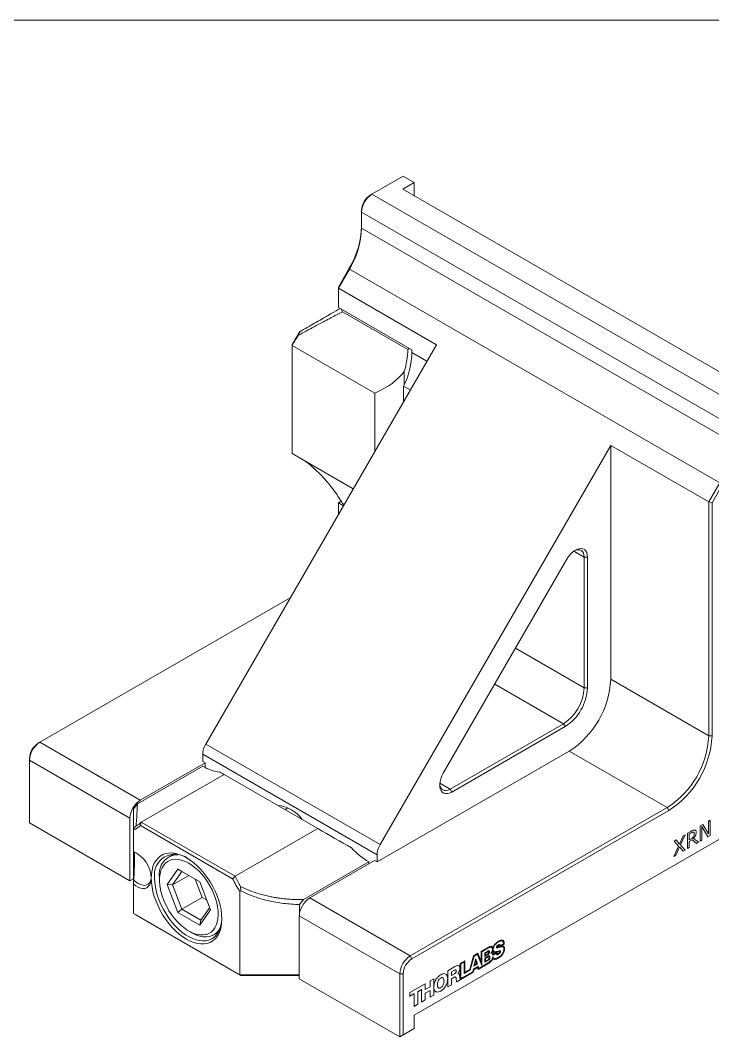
# Model space of a CAD drawing. Header units: millimetres. Extents: x 2 to 278, y 1 to 215.
# Drawn here: x 127.1 to 177, y 141.3 to 214.6 of the extents above; entities that cross this region are included whole.
import ezdxf

# ---------------------------------------------------------------- set-up
doc = ezdxf.new("R2010")
doc.units = ezdxf.units.MM

msp = doc.modelspace()

# ---------------------------------------------------------------- linework, layer by layer
at = {"color": 7, "linetype": 'Continuous', "lineweight": 18}
for p, q in [((1.579, 214.645), (277.989, 214.645)), ((154.727, 203.409), (152.482, 202.113)), ((155.518, 202.952), (154.727, 203.409)), ((155.518, 202.952), (154.695, 202.477)), ((154.695, 202.477), (179.151, 188.359)), ((155.518, 202.002), (155.518, 202.952)), ((152.482, 202.113), (152.362, 202.044)), ((152.482, 202.113), (179.183, 186.699)), ((151.733, 200.817), (151.733, 200.955)), ((178.435, 185.402), (151.733, 200.817)), ((151.733, 200.817), (151.733, 199.656)), ((178.435, 184.242), (151.733, 199.656)), ((150.057, 195.402), (150.822, 196.726)), ((150.857, 196.706), (150.057, 195.321)), ((150.822, 196.726), (150.857, 196.706)), ((177.558, 181.291), (150.857, 196.706)), ((150.057, 195.402), (150.057, 195.321)), ((157.122, 191.242), (150.057, 195.321)), ((150.057, 195.321), (150.057, 193.938)), ((150.057, 193.938), (155.36, 190.876)), ((150.266, 193.817), (150.357, 193.627)), ((150.357, 193.627), (155.061, 190.911)), ((147.273, 192.179), (147.159, 191.912)), ((147.248, 192.165), (147.273, 192.179)), ((140.493, 162.441), (157.122, 191.242)), ((146.715, 191.27), (146.715, 191.201)), ((152.678, 187.759), (146.715, 191.201)), ((146.715, 191.201), (146.715, 183.389)), ((155.181, 190.98), (155.061, 190.911)), ((155.36, 190.686), (155.36, 190.876)), ((154.81, 189.322), (154.81, 188.37)), ((152.678, 183.547), (152.678, 187.759)), ((155.243, 187.989), (154.762, 188.267)), ((154.762, 187.155), (154.762, 188.267)), ((146.715, 183.389), (151.119, 180.846)), ((153.065, 155.183), (169.694, 183.985)), ((169.694, 183.985), (176.758, 179.906)), ((169.694, 183.985), (169.694, 167.116)), ((176.758, 179.906), (177.558, 181.291)), ((177.762, 181.173), (176.998, 179.849)), ((150.262, 179.953), (150.057, 179.835)), ((150.057, 179.835), (150.057, 179.006)), ((150.416, 179.628), (150.057, 179.835)), ((150.357, 179.8), (150.476, 179.731)), ((176.998, 179.849), (176.758, 179.906)), ((176.758, 163.038), (176.758, 179.906)), ((176.998, 179.849), (176.998, 163.038)), ((157.622, 160.337), (166.536, 175.777)), ((168.018, 175.923), (167.778, 175.923)), ((167.778, 166.494), (167.778, 175.923)), ((168.018, 175.923), (168.018, 166.494)), ((146.584, 172.99), (128.534, 162.571)), ((167.778, 166.494), (168.018, 166.494)), ((169.694, 167.116), (176.758, 163.038)), ((158.116, 159.188), (166.281, 163.902)), ((166.401, 163.694), (158.235, 158.98)), ((166.281, 163.902), (166.401, 163.694)), ((176.998, 163.038), (176.758, 163.038)), ((128.415, 162.501), (128.534, 162.571)), ((128.534, 162.571), (135.778, 158.389)), ((140.493, 162.441), (153.065, 155.183)), ((127.786, 161.413), (127.786, 161.274)), ((152.846, 154.445), (140.274, 161.703)), ((140.274, 161.703), (140.274, 161.191)), ((166.701, 161.931), (152.846, 153.933)), ((173.765, 157.853), (166.701, 161.931)), ((135.03, 157.093), (127.786, 161.274)), ((127.786, 161.274), (127.786, 156.746)), ((135.569, 158.13), (140.274, 160.845)), ((135.778, 158.389), (140.453, 161.087)), ((140.453, 161.087), (140.274, 161.191)), ((140.453, 161.087), (140.453, 160.748)), ((141.812, 160.248), (135.849, 156.806)), ((148.578, 156.342), (141.812, 160.248)), ((158.116, 159.188), (158.235, 158.98)), ((135.281, 157.773), (135.569, 158.13)), ((146.426, 157.831), (146.213, 157.708)), ((146.374, 157.856), (146.37, 157.799)), ((155.236, 147.156), (173.765, 157.853)), ((173.885, 157.646), (155.355, 146.949)), ((173.885, 157.646), (173.765, 157.853)), ((135.03, 157.093), (135.03, 152.564)), ((155.518, 142.877), (179.974, 156.995)), ((179.854, 156.926), (155.518, 142.877)), ((176.74, 156.874), (176.861, 156.944)), ((176.86, 156.944), (176.86, 155.839)), ((176.861, 156.944), (176.861, 155.838)), ((127.786, 156.746), (135.03, 152.564)), ((135.281, 156.321), (135.455, 156.521)), ((135.281, 156.242), (135.281, 156.321)), ((135.281, 156.242), (135.281, 154.689)), ((135.789, 156.564), (135.849, 156.806)), ((142.435, 152.727), (135.789, 156.564)), ((135.849, 156.806), (142.615, 152.9)), ((142.615, 152.9), (148.578, 156.342)), ((175.237, 156.006), (175.501, 156.159)), ((176.146, 156.531), (176.343, 156.645)), ((176.146, 155.425), (176.146, 156.531)), ((176.266, 156.485), (176.266, 155.496)), ((176.266, 156.485), (176.267, 156.485)), ((176.267, 156.485), (176.267, 155.495)), ((176.703, 155.747), (176.267, 156.485)), ((176.342, 156.644), (176.739, 155.972)), ((176.343, 156.645), (176.74, 155.971)), ((176.74, 155.971), (176.74, 156.874)), ((174.267, 155.446), (174.412, 155.53)), ((174.582, 155.075), (174.267, 155.446)), ((174.411, 155.53), (174.658, 155.224)), ((174.412, 155.53), (174.659, 155.223)), ((174.659, 155.223), (174.908, 155.816)), ((175.053, 155.9), (174.729, 155.168)), ((175.055, 155.901), (174.73, 155.167)), ((174.908, 155.816), (175.055, 155.901)), ((175.237, 154.9), (175.237, 156.006)), ((175.505, 156.037), (175.357, 155.951)), ((175.357, 155.951), (175.357, 155.531)), ((175.357, 155.951), (175.358, 155.95)), ((175.357, 155.531), (175.358, 155.53)), ((175.557, 155.52), (175.357, 155.405)), ((175.506, 156.036), (175.358, 155.95)), ((175.358, 155.95), (175.358, 155.53)), ((175.358, 155.53), (175.485, 155.604)), ((175.558, 155.52), (175.358, 155.404)), ((175.505, 156.037), (175.506, 156.036)), ((175.557, 155.52), (175.558, 155.52)), ((175.879, 155.271), (175.558, 155.52)), ((175.688, 156.067), (175.659, 156.086)), ((175.659, 156.086), (175.66, 156.086)), ((175.689, 156.067), (175.66, 156.086)), ((175.662, 155.626), (176.023, 155.356)), ((175.662, 155.626), (175.664, 155.625)), ((175.664, 155.625), (176.025, 155.355)), ((175.854, 156.061), (175.855, 156.06)), ((176.266, 155.496), (176.146, 155.427)), ((176.267, 155.495), (176.146, 155.425)), ((176.266, 155.496), (176.267, 155.495)), ((176.86, 155.839), (176.702, 155.748)), ((176.861, 155.838), (176.703, 155.747)), ((176.739, 155.972), (176.74, 155.971)), ((176.86, 155.839), (176.861, 155.838)), ((174.254, 154.333), (174.582, 155.075)), ((174.652, 155.019), (174.4, 154.419)), ((174.653, 155.019), (174.401, 154.418)), ((174.652, 155.019), (174.653, 155.019)), ((174.909, 154.711), (174.653, 155.019)), ((174.658, 155.224), (174.659, 155.223)), ((174.729, 155.168), (175.053, 154.796)), ((174.729, 155.168), (174.73, 155.167)), ((174.73, 155.167), (175.055, 154.795)), ((175.053, 154.796), (174.908, 154.712)), ((175.055, 154.795), (174.909, 154.711)), ((175.053, 154.796), (175.055, 154.795)), ((175.357, 154.971), (175.237, 154.902)), ((175.358, 154.97), (175.237, 154.9)), ((175.357, 155.405), (175.357, 154.971)), ((175.357, 155.405), (175.358, 155.404)), ((175.357, 154.971), (175.358, 154.97)), ((175.358, 155.404), (175.358, 154.97)), ((176.023, 155.356), (175.878, 155.272)), ((176.025, 155.355), (175.879, 155.271)), ((176.023, 155.356), (176.025, 155.355)), ((135.281, 154.677), (135.281, 154.689)), ((135.311, 154.634), (135.281, 154.677)), ((138.16, 154.499), (137.834, 154.31)), ((152.666, 154.037), (147.992, 151.338)), ((152.846, 153.933), (152.666, 154.037)), ((152.846, 153.933), (152.846, 154.445)), ((174.401, 154.418), (174.254, 154.333)), ((174.4, 154.419), (174.255, 154.335)), ((174.4, 154.419), (174.401, 154.418)), ((137.709, 152.3), (138.493, 153.416)), ((138.776, 153.252), (138.096, 152.284)), ((138.493, 153.416), (140.061, 152.51)), ((138.493, 153.416), (138.776, 153.252)), ((140.061, 152.51), (138.776, 153.252)), ((147.543, 151.217), (152.247, 153.933)), ((152.247, 153.795), (152.247, 153.933)), ((135.281, 152.709), (135.03, 152.564)), ((135.281, 152.426), (135.311, 152.63)), ((137.161, 152.824), (137.161, 152.616)), ((139.275, 152.964), (138.096, 152.284)), ((139.735, 152.699), (140.247, 151.379)), ((140.061, 152.51), (140.845, 150.489)), ((142.435, 152.727), (142.615, 152.9)), ((135.281, 152.333), (135.281, 152.426)), ((135.281, 152.333), (135.281, 150.22)), ((138.493, 150.279), (137.709, 152.3)), ((137.709, 152.3), (138.096, 152.284)), ((138.096, 152.284), (138.776, 150.53)), ((143.036, 151.844), (142.944, 151.818)), ((142.944, 145.797), (142.944, 151.818)), ((143.036, 151.844), (143.009, 152.16)), ((140.247, 151.379), (138.776, 150.53)), ((140.247, 151.379), (140.573, 151.19)), ((147.543, 151.217), (147.254, 150.861)), ((147.992, 151.338), (155.236, 147.156)), ((138.776, 150.53), (138.493, 150.279)), ((138.776, 150.53), (140.137, 149.745)), ((140.845, 150.489), (140.061, 149.374)), ((140.137, 149.745), (140.78, 150.659)), ((147.254, 150.861), (147.254, 150.196)), ((135.281, 150.22), (142.944, 145.797)), ((135.45, 150.123), (135.281, 150.22)), ((143.014, 145.756), (135.45, 150.123)), ((140.061, 149.374), (138.493, 150.279)), ((140.137, 149.745), (140.061, 149.374)), ((154.487, 145.86), (147.243, 150.042)), ((147.243, 145.514), (147.243, 150.042)), ((139.277, 148.951), (139.456, 148.847)), ((141.08, 148.686), (141.407, 148.875)), ((161.596, 148.166), (161.597, 148.165)), ((160.809, 147.746), (160.359, 147.487)), ((160.359, 147.487), (160.359, 146.755)), ((160.406, 147.457), (160.836, 147.705)), ((160.406, 146.47), (160.406, 147.457)), ((160.406, 147.457), (160.407, 147.456)), ((160.407, 147.456), (160.837, 147.705)), ((160.407, 146.467), (160.407, 147.456)), ((160.625, 147.382), (160.839, 147.505)), ((160.625, 147.125), (160.625, 147.382)), ((160.82, 147.439), (160.671, 147.354)), ((160.821, 147.439), (160.672, 147.353)), ((160.82, 147.439), (160.821, 147.439)), ((160.836, 147.705), (160.837, 147.705)), ((160.95, 147.442), (160.951, 147.441)), ((161.138, 147.405), (161.139, 147.405)), ((161.165, 147.392), (161.139, 147.405)), ((161.195, 147.533), (161.196, 147.533)), ((161.203, 147.763), (161.204, 147.762)), ((161.221, 147.628), (161.222, 147.628)), ((161.469, 147.416), (161.237, 147.282)), ((161.422, 147.405), (161.424, 147.405)), ((161.467, 147.417), (161.469, 147.416)), ((161.474, 147.418), (161.475, 147.418)), ((161.512, 147.812), (161.514, 147.811)), ((161.595, 147.882), (161.596, 147.881)), ((161.668, 147.891), (161.673, 147.873)), ((161.725, 147.9), (161.726, 147.899)), ((161.965, 148.037), (161.726, 147.899)), ((161.727, 147.799), (161.728, 147.798)), ((161.735, 147.848), (162.016, 148.011)), ((161.735, 147.848), (161.736, 147.847)), ((161.736, 147.847), (162.017, 148.01)), ((161.754, 147.477), (161.755, 147.476)), ((162.016, 148.011), (162.017, 148.01)), ((162.042, 147.652), (162.043, 147.652)), ((155.355, 146.949), (155.236, 147.156)), ((159.183, 146.808), (158.838, 146.609)), ((158.89, 146.582), (159.13, 146.72)), ((158.891, 146.581), (159.131, 146.72)), ((159.13, 146.72), (159.131, 146.72)), ((159.131, 146.72), (159.131, 145.899)), ((159.182, 145.972), (159.182, 146.808)), ((159.183, 145.971), (159.183, 146.808)), ((159.81, 147.17), (159.536, 146.175)), ((159.57, 146.154), (159.838, 147.129)), ((159.572, 146.153), (159.839, 147.128)), ((160.124, 147.351), (159.81, 147.17)), ((159.944, 146.909), (159.824, 146.416)), ((159.838, 147.129), (160.081, 147.27)), ((159.838, 147.129), (159.839, 147.128)), ((159.839, 147.128), (160.082, 147.269)), ((159.959, 146.808), (159.887, 146.51)), ((159.96, 146.807), (159.888, 146.509)), ((159.944, 146.909), (159.981, 146.931)), ((159.959, 146.808), (159.96, 146.807)), ((160.03, 146.591), (159.96, 146.807)), ((159.98, 146.931), (160.096, 146.574)), ((159.981, 146.931), (160.097, 146.574)), ((160.081, 147.27), (160.082, 147.269)), ((160.082, 147.269), (160.407, 146.467)), ((160.359, 146.755), (160.124, 147.351)), ((160.358, 146.756), (160.124, 147.351)), ((160.849, 146.649), (160.177, 146.261)), ((160.358, 146.756), (160.359, 146.755)), ((160.837, 147.249), (160.625, 147.127)), ((160.839, 147.248), (160.625, 147.125)), ((160.625, 147.003), (160.862, 147.139)), ((160.625, 147.003), (160.625, 146.706)), ((160.861, 146.844), (160.625, 146.708)), ((160.862, 146.843), (160.625, 146.706)), ((160.847, 147.077), (160.67, 146.974)), ((160.67, 146.974), (160.67, 146.784)), ((160.67, 146.974), (160.671, 146.974)), ((160.67, 146.784), (160.671, 146.783)), ((160.671, 147.354), (160.671, 147.205)), ((160.671, 147.354), (160.672, 147.353)), ((160.671, 147.205), (160.672, 147.205)), ((160.849, 147.076), (160.671, 146.974)), ((160.671, 146.974), (160.671, 146.783)), ((160.671, 146.783), (160.849, 146.886)), ((160.672, 147.353), (160.672, 147.205)), ((160.672, 147.205), (160.821, 147.291)), ((160.837, 147.249), (160.839, 147.248)), ((160.847, 147.077), (160.849, 147.076)), ((160.861, 146.844), (160.862, 146.843)), ((160.986, 147.063), (160.987, 147.062)), ((161.201, 146.985), (161.202, 146.984)), ((161.204, 147.216), (161.433, 147.348)), ((161.206, 147.215), (161.435, 147.347)), ((161.236, 147.283), (161.237, 147.282)), ((161.433, 147.348), (161.435, 147.347)), ((161.607, 147.284), (161.609, 147.283)), ((161.612, 147.003), (161.613, 147.002)), ((157.943, 146.092), (158.464, 146.393)), ((157.943, 144.917), (157.943, 146.092)), ((158.42, 146.125), (158.208, 146.003)), ((158.208, 146.003), (158.208, 145.738)), ((158.208, 146.003), (158.209, 146.002)), ((158.421, 146.124), (158.209, 146.002)), ((158.209, 146.002), (158.209, 145.737)), ((158.42, 146.125), (158.421, 146.124)), ((159.775, 145.976), (158.589, 145.291)), ((159.776, 145.975), (158.59, 145.29)), ((158.821, 146.269), (158.822, 146.269)), ((158.838, 146.609), (158.837, 145.488)), ((158.89, 145.521), (158.89, 146.582)), ((158.89, 146.582), (158.891, 146.581)), ((158.891, 145.521), (158.891, 146.581)), ((159.741, 146.011), (158.891, 145.521)), ((159.131, 145.9), (159.57, 146.154)), ((159.131, 145.899), (159.572, 146.153)), ((159.182, 145.972), (159.183, 145.971)), ((159.536, 146.175), (159.183, 145.971)), ((159.57, 146.154), (159.572, 146.153)), ((159.811, 146.23), (159.741, 146.011)), ((159.775, 145.976), (159.835, 146.184)), ((159.775, 145.976), (159.776, 145.975)), ((159.776, 145.975), (159.837, 146.183)), ((160.108, 146.402), (159.811, 146.23)), ((160.097, 146.574), (159.824, 146.416)), ((160.096, 146.574), (159.824, 146.417)), ((159.835, 146.184), (160.082, 146.326)), ((159.835, 146.184), (159.837, 146.183)), ((159.837, 146.183), (160.083, 146.326)), ((159.887, 146.51), (159.888, 146.509)), ((159.888, 146.509), (160.03, 146.591)), ((160.082, 146.326), (160.083, 146.326)), ((160.083, 146.326), (160.141, 146.186)), ((160.096, 146.574), (160.097, 146.574)), ((160.175, 146.262), (160.107, 146.402)), ((160.177, 146.261), (160.108, 146.402)), ((160.141, 146.186), (160.901, 146.625)), ((160.141, 146.187), (160.9, 146.625)), ((160.175, 146.262), (160.177, 146.261)), ((160.9, 146.625), (160.901, 146.625)), ((142.944, 145.797), (147.243, 145.797)), ((143.014, 145.756), (142.944, 145.797)), ((147.243, 145.756), (143.014, 145.756)), ((147.243, 145.514), (154.487, 141.332)), ((154.727, 145.86), (154.487, 145.86)), ((154.487, 141.332), (154.487, 145.86)), ((154.727, 145.86), (154.727, 141.47)), ((156.67, 145.357), (156.936, 145.511)), ((156.67, 144.929), (156.67, 145.357)), ((156.935, 145.51), (156.935, 144.336)), ((156.936, 145.511), (156.936, 144.335)), ((157.437, 145.564), (157.438, 145.563)), ((157.941, 145.504), (157.942, 145.504)), ((158.208, 145.738), (158.209, 145.737)), ((158.41, 145.616), (158.208, 145.499)), ((158.208, 145.499), (158.208, 145.071)), ((158.208, 145.499), (158.209, 145.499)), ((158.209, 145.737), (158.433, 145.866)), ((158.411, 145.615), (158.209, 145.499)), ((158.209, 145.499), (158.209, 145.071)), ((158.41, 145.616), (158.411, 145.615)), ((158.661, 145.882), (158.661, 145.879)), ((158.661, 145.882), (158.662, 145.882)), ((158.661, 145.879), (158.662, 145.878)), ((158.662, 145.882), (158.662, 145.878)), ((158.809, 145.683), (158.811, 145.683)), ((158.836, 145.489), (158.837, 145.488)), ((158.89, 145.521), (158.891, 145.521)), ((155.206, 144.512), (156.319, 145.155)), ((155.206, 144.249), (155.206, 144.512)), ((156.052, 144.738), (155.776, 144.579)), ((155.776, 144.579), (155.776, 143.667)), ((155.776, 144.579), (155.777, 144.578)), ((156.053, 144.738), (155.777, 144.578)), ((155.777, 144.578), (155.777, 143.666)), ((156.052, 144.738), (156.053, 144.738)), ((156.053, 143.826), (156.053, 144.738)), ((156.318, 145.154), (156.318, 144.727)), ((156.318, 144.727), (156.319, 144.727)), ((156.669, 144.666), (156.318, 144.464)), ((156.318, 144.464), (156.318, 143.98)), ((156.318, 144.464), (156.319, 144.463)), ((156.319, 145.155), (156.319, 144.727)), ((156.319, 144.727), (156.67, 144.929)), ((156.67, 144.666), (156.319, 144.463)), ((156.319, 144.463), (156.319, 143.979)), ((156.669, 144.666), (156.67, 144.666)), ((156.67, 144.182), (156.67, 144.666)), ((157.2, 145.078), (157.201, 145.077)), ((157.439, 144.627), (157.44, 144.626)), ((158.209, 145.071), (157.943, 144.917)), ((158.208, 145.071), (157.943, 144.918)), ((158.208, 145.071), (158.209, 145.071)), ((155.511, 144.425), (155.206, 144.249)), ((155.509, 144.425), (155.206, 144.25)), ((155.509, 144.425), (155.511, 144.425)), ((155.511, 143.513), (155.511, 144.425)), ((156.318, 143.98), (156.053, 143.827)), ((156.319, 143.979), (156.053, 143.826)), ((156.318, 143.98), (156.319, 143.979)), ((156.935, 144.336), (156.67, 144.183)), ((156.936, 144.335), (156.67, 144.182)), ((156.935, 144.336), (156.936, 144.335)), ((155.776, 143.667), (155.511, 143.514)), ((155.777, 143.666), (155.511, 143.513)), ((155.776, 143.667), (155.777, 143.666)), ((155.518, 141.927), (155.518, 142.877)), ((155.398, 141.858), (154.487, 141.332)), ((154.727, 141.47), (155.518, 141.927)), ((155.518, 141.927), (155.398, 141.858)), ((154.727, 141.47), (154.487, 141.332))]:
    msp.add_line(p, q, dxfattribs=at)
at = {"color": 8, "linetype": 'Continuous', "lineweight": 18}
for p, q in [((156.44, 190.063), (155.36, 190.686)), ((167.778, 175.923), (167.037, 176.351)), ((167.778, 166.494), (162.827, 169.352)), ((166.281, 163.902), (161.33, 166.76)), ((158.116, 159.188), (157.375, 159.615))]:
    msp.add_line(p, q, dxfattribs=at)
at = {"color": 7, "linetype": 'Continuous', "lineweight": 18, "flags": 128}
for points in [[(166.536, 175.777), (166.656, 175.963), (166.793, 176.131), (166.942, 176.276), (167.097, 176.393), (167.254, 176.478), (167.408, 176.528), (167.553, 176.543), (167.685, 176.521), (167.799, 176.462), (167.892, 176.37), (167.961, 176.246), (168.003, 176.096), (168.018, 175.923)], [(167.778, 175.923), (167.764, 176.084), (167.721, 176.221), (167.652, 176.331), (167.559, 176.408), (167.446, 176.45), (167.316, 176.455), (167.176, 176.423), (167.087, 176.386)], [(158.235, 158.98), (158.079, 158.906), (157.928, 158.868), (157.786, 158.865), (157.66, 158.9), (157.552, 158.97), (157.467, 159.073), (157.407, 159.206), (157.374, 159.364), (157.369, 159.543), (157.393, 159.736), (157.444, 159.937), (157.521, 160.14), (157.622, 160.337)], [(157.369, 159.554), (157.382, 159.459), (157.424, 159.322), (157.493, 159.212), (157.586, 159.135), (157.7, 159.093), (157.829, 159.088), (157.97, 159.12), (158.116, 159.188)], [(135.582, 154.545), (135.467, 154.595), (135.311, 154.634)], [(136.568, 152.768), (136.582, 153.067), (136.623, 153.347), (136.692, 153.604), (136.788, 153.836), (136.909, 154.04), (137.054, 154.215), (137.221, 154.357), (137.41, 154.466), (137.617, 154.54), (137.84, 154.578), (138.077, 154.581), (138.326, 154.548), (138.583, 154.479), (138.846, 154.375), (139.112, 154.237), (139.378, 154.068), (139.641, 153.868), (139.898, 153.64), (140.147, 153.386), (140.384, 153.109), (140.608, 152.813), (140.815, 152.5), (141.003, 152.174), (141.171, 151.838), (141.316, 151.496), (141.437, 151.153), (141.532, 150.81), (141.601, 150.473), (141.643, 150.146), (141.657, 149.83)], [(139.277, 153.838), (139.518, 153.683), (139.756, 153.498), (139.988, 153.286), (140.211, 153.048), (140.421, 152.79), (140.617, 152.513), (140.795, 152.222), (140.953, 151.919), (141.089, 151.61), (141.202, 151.298), (141.29, 150.988), (141.351, 150.683), (141.386, 150.387), (141.392, 150.104), (141.372, 149.838), (141.324, 149.592), (141.249, 149.37), (141.149, 149.174), (141.024, 149.007), (140.876, 148.871), (140.708, 148.768), (140.521, 148.7), (140.318, 148.666), (140.101, 148.668), (139.873, 148.706), (139.638, 148.778), (139.398, 148.885), (139.156, 149.025), (138.916, 149.195), (138.681, 149.394), (138.453, 149.619), (138.237, 149.867), (138.033, 150.136), (137.846, 150.42), (137.678, 150.718), (137.53, 151.024), (137.406, 151.335), (137.305, 151.646), (137.231, 151.955), (137.183, 152.256), (137.162, 152.546), (137.169, 152.821), (137.203, 153.077), (137.265, 153.312), (137.352, 153.521), (137.465, 153.703), (137.601, 153.854), (137.76, 153.974), (137.938, 154.06), (138.133, 154.111), (138.344, 154.126), (138.566, 154.107), (138.798, 154.051), (139.036, 153.962), (139.277, 153.838)], [(136.568, 152.768), (136.554, 152.579), (136.512, 152.411), (136.444, 152.269), (136.351, 152.156), (136.236, 152.076), (136.101, 152.031), (135.952, 152.021), (135.79, 152.048), (135.621, 152.11), (135.45, 152.206), (135.281, 152.333)], [(135.311, 152.63), (135.467, 152.489), (135.63, 152.377), (135.792, 152.297), (135.95, 152.253), (136.098, 152.246), (136.232, 152.275), (136.348, 152.341), (136.442, 152.44), (136.511, 152.57), (136.554, 152.727), (136.566, 152.84)], [(141.657, 149.83), (141.643, 149.531), (141.601, 149.252), (141.532, 148.994), (141.437, 148.762), (141.316, 148.558), (141.171, 148.384), (141.003, 148.242), (140.815, 148.133), (140.608, 148.059), (140.384, 148.02), (140.147, 148.018), (139.898, 148.051), (139.641, 148.12), (139.378, 148.224), (139.112, 148.361), (138.846, 148.531), (138.583, 148.731), (138.326, 148.959), (138.077, 149.213), (137.84, 149.489), (137.617, 149.786), (137.41, 150.099), (137.221, 150.425), (137.054, 150.761), (136.909, 151.102), (136.788, 151.446), (136.692, 151.788), (136.623, 152.125), (136.582, 152.453), (136.568, 152.768)], [(136.807, 152.768), (136.821, 152.463), (136.862, 152.145), (136.93, 151.818), (137.024, 151.486), (137.143, 151.153), (137.286, 150.822), (137.45, 150.498), (137.635, 150.183), (137.838, 149.882), (138.057, 149.597), (138.289, 149.333), (138.532, 149.092), (138.783, 148.876), (139.038, 148.689), (139.296, 148.532), (139.554, 148.407), (139.807, 148.316), (140.054, 148.26), (140.292, 148.238), (140.518, 148.252), (140.729, 148.302), (140.923, 148.386), (141.099, 148.504), (141.252, 148.654), (141.383, 148.835), (141.49, 149.045), (141.571, 149.281), (141.626, 149.541), (141.653, 149.822), (141.656, 149.901)], [(141.543, 149.188), (141.445, 149.025), (141.307, 148.86), (141.146, 148.728), (140.965, 148.629), (140.765, 148.565), (140.549, 148.536), (140.321, 148.543), (140.081, 148.587), (139.835, 148.665), (139.583, 148.778), (139.456, 148.847)]]:
    msp.add_lwpolyline(points, dxfattribs=at)
at = {"color": 7, "linetype": 'Continuous', "lineweight": 18}
for centre, radius, start, end in [((153.358, 200.743), 1.626, 122.60548, 177.39452), ((153.098, 200.893), 1.366, 122.60548, 177.39452), ((145.385, 200.011), 6.352, 328.85627, 358.0435), ((145.629, 199.865), 6.108, 328.85627, 358.0435), ((139.96, 195.897), 8.188, 325.59715, 332.88878), ((140.263, 195.721), 7.878, 324.98976, 331.09157), ((149.556, 190.838), 5.806, 333.70749, 358.49756), ((149.479, 190.98), 5.582, 342.72282, 359.28913), ((164.541, 166.635), 3.24, 302.48735, 357.51265), ((164.508, 166.654), 3.513, 302.60548, 357.39452), ((163.195, 167.412), 6.506, 302.60548, 357.39452), ((170.259, 163.333), 6.506, 302.60548, 357.39452), ((170.239, 163.345), 6.766, 302.60548, 357.39452), ((129.411, 161.2), 1.626, 122.60548, 177.39452), ((129.151, 161.351), 1.366, 122.60548, 177.39452), ((141.8, 161.651), 1.527, 148.85627, 178.0435), ((141.893, 163.512), 3.12, 238.7306, 263.20013), ((136.655, 157.019), 1.626, 122.60548, 177.39452), ((145.471, 155.621), 2.402, 35.06373, 84.94165), ((134.699, 157.727), 1.594, 291.39791, 313.15244), ((134.757, 157.902), 1.548, 296.82257, 314.90636), ((155.097, 158.732), 5.581, 222.72316, 239.29155), ((154.372, 154.393), 1.527, 148.85627, 178.0435), ((134.401, 152.708), 2.168, 1.59268, 66.05889), ((138.282, 153.004), 1.493, 53.34435, 189.07057), ((138.534, 153.067), 1.394, 91.43643, 190.03546), ((149.82, 156.265), 8.188, 205.59717, 212.88876), ((149.755, 156.228), 7.878, 204.98981, 211.09154), ((148.868, 149.968), 1.626, 122.60548, 177.39452), ((156.112, 145.786), 1.626, 122.60548, 177.39452), ((156.092, 145.798), 1.366, 122.60548, 177.39452)]:
    msp.add_arc(centre, radius, start, end, dxfattribs=at)
for centre, major_axis, ratio, start_param, end_param in [((148.847, 190.766), (6.466, 0), 0.577382, 5.346663, 5.886178), ((137.292, 162.858), (4.572, -2.64), 0.00007, 5.894835, 6.131939), ((149.266, 155.945), (4.572, -2.64), 0.00007, 4.561305, 5.10082)]:
    msp.add_ellipse(centre, major_axis=major_axis, ratio=ratio, start_param=start_param, end_param=end_param, dxfattribs=at)
for points, knots in [([(150.357, 193.627), (150.294, 193.594), (150.169, 193.529), (149.97, 193.424), (149.765, 193.316), (149.553, 193.204), (149.335, 193.088), (149.112, 192.969), (148.781, 192.792), (148.333, 192.551), (147.758, 192.24), (147.356, 192.02), (147.159, 191.912)], [0, 0, 0, 0, 0.0757651, 0.1514081, 0.2271119, 0.3001087, 0.3731639, 0.4467662, 0.5178848, 0.6847873, 0.8456171, 1, 1, 1, 1]), ([(147.273, 192.179), (147.455, 192.285), (147.827, 192.499), (148.357, 192.805), (148.958, 193.152), (149.591, 193.518), (149.992, 193.75), (150.188, 193.863)], [0, 0, 0, 0, 0.15946, 0.324111, 0.493286, 0.753386, 1, 1, 1, 1]), ([(147.693, 182.824), (147.71, 182.813), (147.93, 182.663), (148.331, 182.31), (148.781, 181.876), (149.112, 181.513), (149.335, 181.251), (149.553, 180.98), (149.765, 180.699), (149.97, 180.408), (150.169, 180.108), (150.294, 179.903), (150.357, 179.8)], [0, 0, 0, 0, 0.015748, 0.202944, 0.397215, 0.479984, 0.565657, 0.650686, 0.73565, 0.823767, 0.91181, 1, 1, 1, 1]), ([(135.281, 156.321), (135.281, 156.341), (135.281, 156.382), (135.281, 156.531), (135.281, 156.782), (135.281, 157.173), (135.281, 157.572), (135.281, 157.773)], [0, 0, 0, 0, 0.156608, 0.318315, 0.484465, 0.739914, 1, 1, 1, 1]), ([(135.569, 158.13), (135.566, 158.061), (135.56, 157.925), (135.551, 157.734), (135.542, 157.557), (135.533, 157.393), (135.525, 157.242), (135.516, 157.105), (135.504, 156.927), (135.489, 156.738), (135.471, 156.577), (135.46, 156.539), (135.455, 156.521)], [0, 0, 0, 0, 0.075765, 0.151408, 0.227112, 0.300109, 0.373164, 0.446766, 0.517885, 0.684787, 0.845617, 1, 1, 1, 1]), ([(175.501, 156.159), (175.549, 156.187), (175.635, 156.236), (175.712, 156.239), (175.746, 156.24)], [0, 0, 0, 0, 0.561046, 1, 1, 1, 1]), ([(175.746, 156.24), (175.765, 156.235), (175.802, 156.224), (175.848, 156.168), (175.852, 156.101), (175.855, 156.06)], [0, 0, 0, 0, 0.280487, 0.560743, 1, 1, 1, 1]), ([(175.796, 156.22), (175.797, 156.22), (175.815, 156.213), (175.846, 156.167), (175.851, 156.101), (175.854, 156.061)], [0, 0, 0, 0, 0.0105995, 0.3959785, 1, 1, 1, 1]), ([(175.485, 155.604), (175.522, 155.625), (175.587, 155.663), (175.642, 155.735), (175.665, 155.766)], [0, 0, 0, 0, 0.561872, 1, 1, 1, 1]), ([(175.659, 156.086), (175.631, 156.084), (175.582, 156.081), (175.529, 156.05), (175.505, 156.037)], [0, 0, 0, 0, 0.558014, 1, 1, 1, 1]), ([(175.66, 156.086), (175.632, 156.084), (175.583, 156.08), (175.53, 156.05), (175.506, 156.036)], [0, 0, 0, 0, 0.558014, 1, 1, 1, 1]), ([(175.854, 156.061), (175.851, 156.02), (175.847, 155.939), (175.787, 155.777), (175.71, 155.683), (175.662, 155.626)], [0, 0, 0, 0, 0.281062, 0.561365, 1, 1, 1, 1]), ([(175.855, 156.06), (175.853, 156.019), (175.848, 155.938), (175.789, 155.776), (175.711, 155.682), (175.664, 155.625)], [0, 0, 0, 0, 0.281062, 0.561365, 1, 1, 1, 1]), ([(175.665, 155.766), (175.685, 155.806), (175.72, 155.879), (175.721, 155.945), (175.722, 155.974)], [0, 0, 0, 0, 0.557685, 1, 1, 1, 1]), ([(175.722, 155.974), (175.722, 156.009), (175.722, 156.045), (175.702, 156.058), (175.701, 156.058)], [0, 0, 0, 0, 0.9556191, 1, 1, 1, 1]), ([(135.281, 152.426), (135.281, 152.506), (135.281, 152.662), (135.281, 152.921), (135.281, 153.186), (135.281, 153.454), (135.281, 153.717), (135.281, 153.968), (135.281, 154.202), (135.281, 154.408), (135.281, 154.564), (135.281, 154.632), (135.281, 154.657)], [0, 0, 0, 0, 0.124581, 0.244994, 0.360139, 0.469352, 0.572525, 0.670217, 0.763701, 0.854888, 0.946074, 1, 1, 1, 1]), ([(135.361, 154.624), (135.361, 154.624), (135.363, 154.595), (135.365, 154.507), (135.366, 154.36), (135.365, 154.182), (135.362, 153.984), (135.357, 153.769), (135.35, 153.542), (135.342, 153.31), (135.333, 153.076), (135.322, 152.845), (135.315, 152.703), (135.311, 152.63)], [0, 0, 0, 0, 0.000901, 0.090055, 0.176939, 0.263823, 0.352977, 0.446311, 0.545148, 0.650146, 0.761346, 0.878264, 1, 1, 1, 1]), ([(143.009, 152.16), (143.219, 152.06), (143.649, 151.856), (144.355, 151.62), (144.957, 151.469), (145.437, 151.378), (145.775, 151.325), (146.119, 151.282), (146.468, 151.249), (146.823, 151.227), (147.183, 151.215), (147.423, 151.217), (147.543, 151.217)], [0, 0, 0, 0, 0.154377, 0.315207, 0.482115, 0.553227, 0.626833, 0.699886, 0.772883, 0.848589, 0.924232, 1, 1, 1, 1]), ([(147.254, 150.861), (146.87, 150.881), (146.109, 150.922), (145.121, 151.101), (144.303, 151.323), (143.643, 151.554), (143.236, 151.748), (143.036, 151.844)], [0, 0, 0, 0, 0.260086, 0.515535, 0.681616, 0.843321, 1, 1, 1, 1]), ([(161.593, 148.211), (161.537, 148.174), (161.436, 148.108), (161.318, 147.973), (161.245, 147.858), (161.217, 147.792), (161.204, 147.762)], [0, 0, 0, 0, 0.3704129, 0.6598672, 0.8466095, 1, 1, 1, 1]), ([(161.221, 147.628), (161.223, 147.656), (161.226, 147.71), (161.261, 147.822), (161.342, 147.955), (161.464, 148.08), (161.552, 148.137), (161.596, 148.166)], [0, 0, 0, 0, 0.134679, 0.257286, 0.494977, 0.745543, 1, 1, 1, 1]), ([(161.222, 147.628), (161.224, 147.656), (161.227, 147.709), (161.262, 147.822), (161.343, 147.954), (161.465, 148.079), (161.553, 148.137), (161.597, 148.165)], [0, 0, 0, 0, 0.134679, 0.257286, 0.494977, 0.745543, 1, 1, 1, 1]), ([(162.017, 148.01), (162.016, 148.044), (162.014, 148.116), (161.991, 148.215), (161.942, 148.279), (161.875, 148.302), (161.8, 148.299), (161.704, 148.27), (161.633, 148.232), (161.593, 148.211)], [0, 0, 0, 0, 0.136964, 0.287336, 0.447788, 0.553573, 0.675424, 0.821486, 1, 1, 1, 1]), ([(161.596, 148.166), (161.646, 148.19), (161.744, 148.238), (161.85, 148.243), (161.888, 148.213), (161.895, 148.207)], [0, 0, 0, 0, 0.459816, 0.893767, 1, 1, 1, 1]), ([(161.597, 148.165), (161.647, 148.19), (161.745, 148.237), (161.851, 148.243), (161.889, 148.212), (161.896, 148.206)], [0, 0, 0, 0, 0.459816, 0.893767, 1, 1, 1, 1]), ([(162.016, 148.011), (162.015, 148.045), (162.013, 148.117), (161.989, 148.214), (161.952, 148.272), (161.918, 148.283), (161.913, 148.285)], [0, 0, 0, 0, 0.285626, 0.599212, 0.933819, 1, 1, 1, 1]), ([(161.922, 148.188), (161.934, 148.169), (161.96, 148.129), (161.964, 148.069), (161.965, 148.037)], [0, 0, 0, 0, 0.473572, 1, 1, 1, 1]), ([(161.128, 147.838), (161.116, 147.844), (161.078, 147.866), (160.962, 147.828), (160.867, 147.777), (160.809, 147.746)], [0, 0, 0, 0, 0.1403123, 0.4780467, 1, 1, 1, 1]), ([(160.886, 147.448), (160.885, 147.449), (160.881, 147.454), (160.867, 147.456), (160.845, 147.453), (160.828, 147.444), (160.82, 147.439)], [0, 0, 0, 0, 0.039949, 0.310063, 0.643978, 1, 1, 1, 1]), ([(160.899, 147.409), (160.899, 147.419), (160.898, 147.435), (160.886, 147.451), (160.869, 147.456), (160.846, 147.452), (160.829, 147.443), (160.821, 147.439)], [0, 0, 0, 0, 0.210866, 0.389596, 0.561335, 0.77364, 1, 1, 1, 1]), ([(160.821, 147.291), (160.831, 147.297), (160.851, 147.311), (160.875, 147.338), (160.89, 147.364), (160.898, 147.387), (160.899, 147.402), (160.899, 147.409)], [0, 0, 0, 0, 0.2631781, 0.5362228, 0.6796343, 0.8298666, 1, 1, 1, 1]), ([(160.836, 147.705), (160.876, 147.727), (160.953, 147.77), (161.045, 147.791), (161.099, 147.784), (161.115, 147.769), (161.12, 147.765)], [0, 0, 0, 0, 0.387089, 0.751912, 0.923679, 1, 1, 1, 1]), ([(160.837, 147.705), (160.877, 147.727), (160.954, 147.769), (161.047, 147.792), (161.108, 147.779), (161.143, 147.751), (161.166, 147.701), (161.168, 147.656), (161.169, 147.631)], [0, 0, 0, 0, 0.259613, 0.504294, 0.619495, 0.734392, 0.857507, 1, 1, 1, 1]), ([(160.95, 147.442), (160.949, 147.425), (160.947, 147.395), (160.929, 147.347), (160.903, 147.306), (160.871, 147.272), (160.848, 147.257), (160.837, 147.249)], [0, 0, 0, 0, 0.233634, 0.429534, 0.609083, 0.811503, 1, 1, 1, 1]), ([(160.839, 147.505), (160.854, 147.513), (160.885, 147.529), (160.921, 147.524), (160.94, 147.504), (160.95, 147.477), (160.951, 147.454), (160.951, 147.441)], [0, 0, 0, 0, 0.262638, 0.514536, 0.654613, 0.812515, 1, 1, 1, 1]), ([(160.951, 147.441), (160.95, 147.424), (160.948, 147.394), (160.93, 147.346), (160.904, 147.305), (160.873, 147.271), (160.85, 147.256), (160.839, 147.248)], [0, 0, 0, 0, 0.233634, 0.429534, 0.609083, 0.811503, 1, 1, 1, 1]), ([(160.929, 147.512), (160.932, 147.51), (160.941, 147.502), (160.948, 147.477), (160.949, 147.454), (160.95, 147.442)], [0, 0, 0, 0, 0.180191, 0.554986, 1, 1, 1, 1]), ([(161.169, 147.631), (161.167, 147.605), (161.163, 147.552), (161.124, 147.449), (161.077, 147.387), (161.048, 147.348)], [0, 0, 0, 0, 0.284663, 0.559152, 1, 1, 1, 1]), ([(161.138, 147.405), (161.151, 147.428), (161.175, 147.469), (161.188, 147.513), (161.195, 147.533)], [0, 0, 0, 0, 0.531692, 1, 1, 1, 1]), ([(161.139, 147.405), (161.152, 147.427), (161.176, 147.468), (161.19, 147.512), (161.196, 147.533)], [0, 0, 0, 0, 0.531692, 1, 1, 1, 1]), ([(161.203, 147.763), (161.192, 147.787), (161.179, 147.817), (161.153, 147.827), (161.147, 147.829)], [0, 0, 0, 0, 0.782319, 1, 1, 1, 1]), ([(161.204, 147.762), (161.194, 147.786), (161.181, 147.817), (161.154, 147.827), (161.148, 147.829)], [0, 0, 0, 0, 0.782319, 1, 1, 1, 1]), ([(161.236, 147.283), (161.233, 147.303), (161.227, 147.343), (161.205, 147.374), (161.187, 147.382), (161.184, 147.383)], [0, 0, 0, 0, 0.449726, 0.894374, 1, 1, 1, 1]), ([(161.237, 147.282), (161.234, 147.302), (161.228, 147.342), (161.206, 147.373), (161.188, 147.381), (161.185, 147.382)], [0, 0, 0, 0, 0.449726, 0.894374, 1, 1, 1, 1]), ([(161.196, 147.533), (161.199, 147.5), (161.205, 147.45), (161.238, 147.431), (161.25, 147.425)], [0, 0, 0, 0, 0.642577, 1, 1, 1, 1]), ([(161.295, 147.475), (161.293, 147.475), (161.275, 147.478), (161.251, 147.505), (161.225, 147.555), (161.222, 147.603), (161.221, 147.628)], [0, 0, 0, 0, 0.04178, 0.337155, 0.647426, 1, 1, 1, 1]), ([(161.491, 147.478), (161.455, 147.47), (161.383, 147.453), (161.3, 147.463), (161.251, 147.503), (161.226, 147.555), (161.224, 147.602), (161.222, 147.628)], [0, 0, 0, 0, 0.281262, 0.550865, 0.689312, 0.834742, 1, 1, 1, 1]), ([(161.266, 147.412), (161.27, 147.409), (161.308, 147.378), (161.368, 147.392), (161.422, 147.405)], [0, 0, 0, 0, 0.08877, 1, 1, 1, 1]), ([(161.267, 147.411), (161.271, 147.408), (161.309, 147.378), (161.369, 147.392), (161.424, 147.405)], [0, 0, 0, 0, 0.0887695, 1, 1, 1, 1]), ([(161.422, 147.405), (161.431, 147.408), (161.446, 147.411), (161.461, 147.415), (161.467, 147.417)], [0, 0, 0, 0, 0.55694, 1, 1, 1, 1]), ([(161.424, 147.405), (161.432, 147.407), (161.447, 147.411), (161.462, 147.415), (161.469, 147.416)], [0, 0, 0, 0, 0.55694, 1, 1, 1, 1]), ([(161.578, 147.941), (161.551, 147.923), (161.511, 147.897), (161.474, 147.842), (161.463, 147.808), (161.462, 147.792), (161.462, 147.784)], [0, 0, 0, 0, 0.508339, 0.744846, 0.865693, 1, 1, 1, 1]), ([(161.462, 147.784), (161.463, 147.775), (161.465, 147.757), (161.494, 147.739), (161.583, 147.752), (161.667, 147.779), (161.728, 147.798)], [0, 0, 0, 0, 0.080263, 0.164107, 0.382413, 1, 1, 1, 1]), ([(161.511, 147.319), (161.51, 147.319), (161.502, 147.32), (161.492, 147.328), (161.473, 147.356), (161.474, 147.391), (161.474, 147.418)], [0, 0, 0, 0, 0.026688, 0.227178, 0.410029, 1, 1, 1, 1]), ([(161.474, 147.418), (161.525, 147.429), (161.594, 147.444), (161.666, 147.455), (161.683, 147.448), (161.685, 147.447)], [0, 0, 0, 0, 0.716951, 0.959301, 1, 1, 1, 1]), ([(161.475, 147.418), (161.527, 147.43), (161.597, 147.446), (161.669, 147.452), (161.69, 147.447), (161.694, 147.442), (161.696, 147.439), (161.695, 147.437), (161.695, 147.435)], [0, 0, 0, 0, 0.664568, 0.889211, 0.957686, 0.973941, 0.987622, 1, 1, 1, 1]), ([(161.566, 147.321), (161.555, 147.319), (161.535, 147.314), (161.51, 147.317), (161.493, 147.327), (161.475, 147.355), (161.475, 147.391), (161.475, 147.418)], [0, 0, 0, 0, 0.198373, 0.356661, 0.48918, 0.610042, 1, 1, 1, 1]), ([(161.482, 147.749), (161.482, 147.748), (161.497, 147.737), (161.586, 147.759), (161.667, 147.782), (161.727, 147.799)], [0, 0, 0, 0, 0.009085, 0.267877, 1, 1, 1, 1]), ([(161.755, 147.476), (161.754, 147.487), (161.752, 147.507), (161.725, 147.53), (161.636, 147.524), (161.553, 147.497), (161.491, 147.478)], [0, 0, 0, 0, 0.089597, 0.178615, 0.397079, 1, 1, 1, 1]), ([(161.512, 147.812), (161.512, 147.813), (161.512, 147.814), (161.513, 147.816), (161.516, 147.821), (161.526, 147.832), (161.553, 147.855), (161.577, 147.871), (161.595, 147.882)], [0, 0, 0, 0, 0.01741, 0.036526, 0.058712, 0.147402, 0.41052, 1, 1, 1, 1]), ([(161.521, 147.796), (161.521, 147.796), (161.517, 147.797), (161.513, 147.802), (161.513, 147.809), (161.512, 147.812)], [0, 0, 0, 0, 0.083929, 0.546972, 1, 1, 1, 1]), ([(161.514, 147.811), (161.514, 147.812), (161.514, 147.813), (161.515, 147.815), (161.517, 147.82), (161.527, 147.832), (161.554, 147.854), (161.579, 147.87), (161.596, 147.881)], [0, 0, 0, 0, 0.01741, 0.036526, 0.058712, 0.147402, 0.41052, 1, 1, 1, 1]), ([(161.676, 147.83), (161.649, 147.822), (161.606, 147.81), (161.557, 147.796), (161.532, 147.793), (161.521, 147.795), (161.514, 147.801), (161.514, 147.808), (161.514, 147.811)], [0, 0, 0, 0, 0.449122, 0.734077, 0.826997, 0.895061, 0.948104, 1, 1, 1, 1]), ([(161.695, 147.435), (161.694, 147.428), (161.691, 147.415), (161.683, 147.396), (161.672, 147.379), (161.656, 147.361), (161.632, 147.345), (161.601, 147.331), (161.578, 147.325), (161.566, 147.321)], [0, 0, 0, 0, 0.105866, 0.200197, 0.290612, 0.387171, 0.541966, 0.742417, 1, 1, 1, 1]), ([(161.726, 147.899), (161.726, 147.91), (161.725, 147.931), (161.716, 147.954), (161.701, 147.968), (161.674, 147.976), (161.632, 147.969), (161.596, 147.95), (161.578, 147.941)], [0, 0, 0, 0, 0.13742, 0.258595, 0.373661, 0.490016, 0.737396, 1, 1, 1, 1]), ([(161.995, 147.647), (161.992, 147.6), (161.986, 147.511), (161.927, 147.37), (161.838, 147.242), (161.724, 147.131), (161.638, 147.076), (161.594, 147.048)], [0, 0, 0, 0, 0.202997, 0.380347, 0.554846, 0.771411, 1, 1, 1, 1]), ([(161.595, 147.882), (161.604, 147.887), (161.62, 147.895), (161.64, 147.902), (161.655, 147.903), (161.66, 147.898), (161.661, 147.897)], [0, 0, 0, 0, 0.374155, 0.658988, 0.88117, 1, 1, 1, 1]), ([(161.596, 147.881), (161.605, 147.886), (161.621, 147.894), (161.641, 147.901), (161.656, 147.903), (161.661, 147.898), (161.662, 147.896)], [0, 0, 0, 0, 0.374155, 0.658988, 0.88117, 1, 1, 1, 1]), ([(161.607, 147.284), (161.625, 147.295), (161.66, 147.317), (161.707, 147.362), (161.739, 147.409), (161.752, 147.449), (161.754, 147.467), (161.754, 147.477)], [0, 0, 0, 0, 0.277056, 0.534545, 0.763848, 0.877102, 1, 1, 1, 1]), ([(161.609, 147.283), (161.626, 147.295), (161.661, 147.317), (161.709, 147.362), (161.74, 147.409), (161.754, 147.448), (161.755, 147.467), (161.755, 147.476)], [0, 0, 0, 0, 0.277056, 0.534545, 0.763848, 0.877102, 1, 1, 1, 1]), ([(161.612, 147.003), (161.676, 147.047), (161.798, 147.13), (161.941, 147.315), (162.027, 147.499), (162.037, 147.601), (162.042, 147.652)], [0, 0, 0, 0, 0.314908, 0.592703, 0.795763, 1, 1, 1, 1]), ([(161.613, 147.002), (161.677, 147.047), (161.799, 147.13), (161.942, 147.314), (162.028, 147.498), (162.038, 147.6), (162.043, 147.652)], [0, 0, 0, 0, 0.314908, 0.592703, 0.795763, 1, 1, 1, 1]), ([(161.673, 147.873), (161.674, 147.866), (161.676, 147.852), (161.676, 147.837), (161.676, 147.83)], [0, 0, 0, 0, 0.517445, 1, 1, 1, 1]), ([(161.725, 147.9), (161.724, 147.911), (161.724, 147.932), (161.715, 147.955), (161.702, 147.967), (161.692, 147.97), (161.688, 147.971)], [0, 0, 0, 0, 0.314765, 0.5923211, 0.8558844, 1, 1, 1, 1]), ([(161.754, 147.477), (161.753, 147.487), (161.751, 147.507), (161.737, 147.522), (161.726, 147.522), (161.722, 147.522)], [0, 0, 0, 0, 0.422375, 0.842018, 1, 1, 1, 1]), ([(161.727, 147.799), (161.765, 147.808), (161.834, 147.826), (161.892, 147.809), (161.919, 147.802)], [0, 0, 0, 0, 0.538069, 1, 1, 1, 1]), ([(161.728, 147.798), (161.765, 147.807), (161.837, 147.823), (161.927, 147.811), (161.986, 147.751), (161.992, 147.683), (161.995, 147.647)], [0, 0, 0, 0, 0.283784, 0.553722, 0.762442, 1, 1, 1, 1]), ([(161.743, 147.849), (161.742, 147.849), (161.74, 147.848), (161.737, 147.847), (161.736, 147.847)], [0, 0, 0, 0, 0.558105, 1, 1, 1, 1]), ([(162.043, 147.652), (162.041, 147.69), (162.038, 147.759), (162.002, 147.834), (161.94, 147.872), (161.851, 147.875), (161.781, 147.858), (161.743, 147.849)], [0, 0, 0, 0, 0.208194, 0.382385, 0.547555, 0.757629, 1, 1, 1, 1]), ([(162.042, 147.652), (162.04, 147.69), (162.036, 147.759), (162.004, 147.831), (161.969, 147.849), (161.954, 147.856)], [0, 0, 0, 0, 0.410359, 0.7537, 1, 1, 1, 1]), ([(160.928, 147.082), (160.927, 147.084), (160.922, 147.092), (160.905, 147.096), (160.878, 147.093), (160.858, 147.082), (160.847, 147.077)], [0, 0, 0, 0, 0.0796004, 0.3430831, 0.6622803, 1, 1, 1, 1]), ([(161.203, 147.126), (161.196, 147.088), (161.184, 147.016), (161.131, 146.906), (161.056, 146.807), (160.959, 146.718), (160.887, 146.673), (160.849, 146.649)], [0, 0, 0, 0, 0.192428, 0.364898, 0.537621, 0.757448, 1, 1, 1, 1]), ([(160.942, 147.035), (160.942, 147.046), (160.94, 147.068), (160.927, 147.088), (160.906, 147.096), (160.879, 147.092), (160.859, 147.082), (160.849, 147.076)], [0, 0, 0, 0, 0.219171, 0.402032, 0.573212, 0.780589, 1, 1, 1, 1]), ([(160.849, 146.886), (160.86, 146.894), (160.885, 146.91), (160.913, 146.944), (160.931, 146.977), (160.941, 147.006), (160.942, 147.025), (160.942, 147.035)], [0, 0, 0, 0, 0.255403, 0.523999, 0.668505, 0.822947, 1, 1, 1, 1]), ([(160.986, 147.063), (160.985, 147.044), (160.983, 147.009), (160.963, 146.955), (160.934, 146.908), (160.899, 146.869), (160.873, 146.852), (160.861, 146.844)], [0, 0, 0, 0, 0.237889, 0.435826, 0.615004, 0.814865, 1, 1, 1, 1]), ([(160.862, 147.139), (160.88, 147.148), (160.914, 147.165), (160.954, 147.159), (160.975, 147.135), (160.985, 147.104), (160.987, 147.077), (160.987, 147.062)], [0, 0, 0, 0, 0.2580041, 0.5078957, 0.6488666, 0.8090758, 1, 1, 1, 1]), ([(160.987, 147.062), (160.986, 147.043), (160.984, 147.008), (160.964, 146.954), (160.935, 146.907), (160.9, 146.869), (160.874, 146.851), (160.862, 146.843)], [0, 0, 0, 0, 0.237889, 0.435826, 0.615004, 0.814865, 1, 1, 1, 1]), ([(160.9, 146.625), (160.937, 146.651), (161.009, 146.699), (161.099, 146.796), (161.166, 146.893), (161.19, 146.955), (161.201, 146.985)], [0, 0, 0, 0, 0.310425, 0.600069, 0.808012, 1, 1, 1, 1]), ([(160.901, 146.625), (160.939, 146.65), (161.01, 146.699), (161.1, 146.795), (161.167, 146.892), (161.191, 146.955), (161.202, 146.984)], [0, 0, 0, 0, 0.310425, 0.600069, 0.808012, 1, 1, 1, 1]), ([(160.961, 147.147), (160.965, 147.143), (160.975, 147.133), (160.984, 147.104), (160.985, 147.078), (160.986, 147.063)], [0, 0, 0, 0, 0.211716, 0.571381, 1, 1, 1, 1]), ([(161.047, 147.349), (161.072, 147.354), (161.103, 147.36), (161.125, 147.345), (161.13, 147.342)], [0, 0, 0, 0, 0.7842517, 1, 1, 1, 1]), ([(161.048, 147.348), (161.072, 147.351), (161.118, 147.357), (161.167, 147.326), (161.196, 147.277), (161.203, 147.236), (161.206, 147.215)], [0, 0, 0, 0, 0.285153, 0.557728, 0.774206, 1, 1, 1, 1]), ([(161.277, 147.009), (161.265, 147.015), (161.226, 147.036), (161.212, 147.09), (161.202, 147.127)], [0, 0, 0, 0, 0.301206, 1, 1, 1, 1]), ([(161.202, 146.984), (161.211, 146.969), (161.231, 146.935), (161.284, 146.909), (161.363, 146.903), (161.475, 146.93), (161.564, 146.977), (161.613, 147.002)], [0, 0, 0, 0, 0.126617, 0.273245, 0.446193, 0.693435, 1, 1, 1, 1]), ([(161.278, 147.008), (161.267, 147.015), (161.227, 147.035), (161.213, 147.089), (161.203, 147.126)], [0, 0, 0, 0, 0.301206, 1, 1, 1, 1]), ([(161.263, 146.925), (161.269, 146.921), (161.294, 146.906), (161.363, 146.906), (161.474, 146.93), (161.562, 146.977), (161.612, 147.003)], [0, 0, 0, 0, 0.0698311, 0.2911862, 0.6076296, 1, 1, 1, 1]), ([(161.594, 147.048), (161.543, 147.022), (161.445, 146.971), (161.359, 146.979), (161.318, 146.982)], [0, 0, 0, 0, 0.518937, 1, 1, 1, 1]), ([(161.435, 147.347), (161.437, 147.328), (161.44, 147.292), (161.462, 147.255), (161.499, 147.242), (161.549, 147.252), (161.588, 147.272), (161.609, 147.283)], [0, 0, 0, 0, 0.210708, 0.385024, 0.548448, 0.756707, 1, 1, 1, 1]), ([(161.483, 147.252), (161.487, 147.25), (161.504, 147.241), (161.549, 147.253), (161.587, 147.273), (161.607, 147.284)], [0, 0, 0, 0, 0.12739, 0.529844, 1, 1, 1, 1]), ([(158.515, 146.147), (158.512, 146.149), (158.499, 146.155), (158.465, 146.147), (158.436, 146.133), (158.42, 146.125)], [0, 0, 0, 0, 0.1187887, 0.5374006, 1, 1, 1, 1]), ([(158.556, 146.075), (158.555, 146.089), (158.553, 146.116), (158.535, 146.143), (158.506, 146.153), (158.467, 146.148), (158.437, 146.132), (158.421, 146.124)], [0, 0, 0, 0, 0.1970293, 0.3714319, 0.5434083, 0.7603083, 1, 1, 1, 1]), ([(158.433, 145.866), (158.447, 145.875), (158.472, 145.891), (158.507, 145.926), (158.535, 145.97), (158.553, 146.022), (158.555, 146.057), (158.556, 146.075)], [0, 0, 0, 0, 0.2111292, 0.3927062, 0.559913, 0.7634359, 1, 1, 1, 1]), ([(158.464, 146.393), (158.514, 146.418), (158.61, 146.466), (158.721, 146.466), (158.784, 146.421), (158.817, 146.358), (158.82, 146.3), (158.822, 146.269)], [0, 0, 0, 0, 0.288451, 0.557374, 0.694678, 0.838281, 1, 1, 1, 1]), ([(158.821, 146.269), (158.819, 146.233), (158.814, 146.162), (158.777, 146.053), (158.725, 145.956), (158.682, 145.907), (158.661, 145.882)], [0, 0, 0, 0, 0.282913, 0.557634, 0.773566, 1, 1, 1, 1]), ([(158.822, 146.269), (158.82, 146.232), (158.815, 146.161), (158.779, 146.052), (158.726, 145.955), (158.684, 145.906), (158.662, 145.882)], [0, 0, 0, 0, 0.282913, 0.557634, 0.773566, 1, 1, 1, 1]), ([(158.779, 146.418), (158.791, 146.4), (158.816, 146.36), (158.819, 146.301), (158.821, 146.269)], [0, 0, 0, 0, 0.470334, 1, 1, 1, 1]), ([(156.937, 144.925), (156.947, 145.018), (156.964, 145.196), (157.086, 145.464), (157.254, 145.676), (157.374, 145.758), (157.438, 145.801)], [0, 0, 0, 0, 0.284155, 0.548662, 0.761366, 1, 1, 1, 1]), ([(157.437, 145.564), (157.408, 145.544), (157.353, 145.507), (157.284, 145.415), (157.235, 145.31), (157.205, 145.193), (157.201, 145.117), (157.2, 145.078)], [0, 0, 0, 0, 0.2008792, 0.3780217, 0.5535333, 0.7713596, 1, 1, 1, 1]), ([(157.438, 145.563), (157.409, 145.544), (157.354, 145.506), (157.285, 145.415), (157.236, 145.309), (157.206, 145.192), (157.202, 145.116), (157.201, 145.077)], [0, 0, 0, 0, 0.2008792, 0.3780217, 0.5535333, 0.7713596, 1, 1, 1, 1]), ([(157.581, 145.586), (157.575, 145.59), (157.554, 145.601), (157.504, 145.597), (157.46, 145.575), (157.437, 145.564)], [0, 0, 0, 0, 0.164142, 0.557123, 1, 1, 1, 1]), ([(157.438, 145.801), (157.493, 145.828), (157.597, 145.879), (157.735, 145.883), (157.846, 145.824), (157.924, 145.697), (157.936, 145.57), (157.942, 145.504)], [0, 0, 0, 0, 0.204471, 0.387871, 0.56351, 0.774416, 1, 1, 1, 1]), ([(157.676, 145.351), (157.673, 145.398), (157.668, 145.488), (157.623, 145.57), (157.564, 145.599), (157.506, 145.597), (157.462, 145.575), (157.438, 145.563)], [0, 0, 0, 0, 0.289137, 0.55879, 0.69586, 0.838853, 1, 1, 1, 1]), ([(157.438, 144.865), (157.467, 144.885), (157.522, 144.922), (157.592, 145.014), (157.641, 145.12), (157.671, 145.236), (157.674, 145.312), (157.676, 145.351)], [0, 0, 0, 0, 0.2008908, 0.3780365, 0.5535498, 0.7713747, 1, 1, 1, 1]), ([(157.941, 145.504), (157.932, 145.412), (157.914, 145.232), (157.791, 144.964), (157.623, 144.752), (157.503, 144.67), (157.439, 144.627)], [0, 0, 0, 0, 0.284039, 0.5485413, 0.7613035, 1, 1, 1, 1]), ([(157.942, 145.504), (157.933, 145.411), (157.915, 145.232), (157.792, 144.963), (157.624, 144.751), (157.504, 144.67), (157.44, 144.626)], [0, 0, 0, 0, 0.284039, 0.5485413, 0.7613035, 1, 1, 1, 1]), ([(157.799, 145.838), (157.811, 145.832), (157.864, 145.808), (157.921, 145.695), (157.934, 145.569), (157.941, 145.504)], [0, 0, 0, 0, 0.117604, 0.543966, 1, 1, 1, 1]), ([(158.495, 145.634), (158.492, 145.636), (158.48, 145.641), (158.45, 145.636), (158.424, 145.623), (158.41, 145.616)], [0, 0, 0, 0, 0.1450901, 0.5362947, 1, 1, 1, 1]), ([(158.56, 145.461), (158.558, 145.489), (158.554, 145.543), (158.538, 145.601), (158.512, 145.63), (158.486, 145.64), (158.451, 145.636), (158.425, 145.622), (158.411, 145.615)], [0, 0, 0, 0, 0.263917, 0.506462, 0.619, 0.731592, 0.854415, 1, 1, 1, 1]), ([(158.59, 145.29), (158.584, 145.303), (158.572, 145.331), (158.565, 145.391), (158.562, 145.436), (158.56, 145.461)], [0, 0, 0, 0, 0.264101, 0.593094, 1, 1, 1, 1]), ([(158.662, 145.878), (158.689, 145.881), (158.742, 145.885), (158.794, 145.808), (158.804, 145.731), (158.811, 145.683)], [0, 0, 0, 0, 0.280107, 0.555764, 1, 1, 1, 1]), ([(158.723, 145.875), (158.727, 145.875), (158.756, 145.874), (158.791, 145.805), (158.802, 145.73), (158.809, 145.683)], [0, 0, 0, 0, 0.05864, 0.419099, 1, 1, 1, 1]), ([(158.809, 145.683), (158.81, 145.669), (158.813, 145.635), (158.819, 145.568), (158.829, 145.519), (158.836, 145.489)], [0, 0, 0, 0, 0.210442, 0.508031, 1, 1, 1, 1]), ([(158.811, 145.683), (158.812, 145.668), (158.814, 145.634), (158.82, 145.567), (158.831, 145.518), (158.837, 145.488)], [0, 0, 0, 0, 0.210442, 0.508031, 1, 1, 1, 1]), ([(157.44, 144.626), (157.385, 144.599), (157.282, 144.548), (157.143, 144.546), (157.033, 144.605), (156.955, 144.732), (156.944, 144.859), (156.937, 144.925)], [0, 0, 0, 0, 0.204508, 0.38796, 0.56363, 0.774512, 1, 1, 1, 1]), ([(157.439, 144.627), (157.385, 144.601), (157.282, 144.553), (157.176, 144.539), (157.137, 144.561), (157.133, 144.563)], [0, 0, 0, 0, 0.500276, 0.949047, 1, 1, 1, 1]), ([(157.2, 145.078), (157.202, 145.032), (157.208, 144.943), (157.246, 144.862), (157.285, 144.847), (157.293, 144.844)], [0, 0, 0, 0, 0.454489, 0.878398, 1, 1, 1, 1]), ([(157.201, 145.077), (157.203, 145.031), (157.209, 144.941), (157.254, 144.858), (157.312, 144.83), (157.371, 144.832), (157.415, 144.854), (157.438, 144.865)], [0, 0, 0, 0, 0.289123, 0.558793, 0.695872, 0.838864, 1, 1, 1, 1])]:
    msp.add_open_spline(points, degree=3, knots=knots, dxfattribs=at)

doc.saveas('drawing.dxf')
